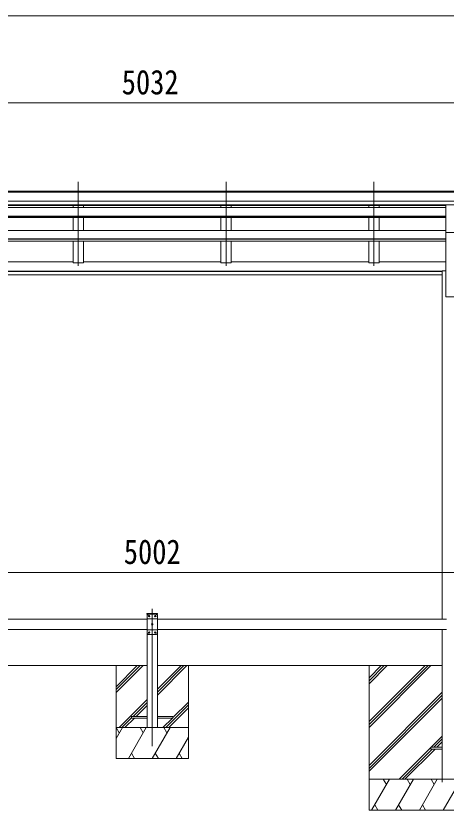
# Model space of a CAD drawing. Units: millimetres at full size. Extents: x -6988 to 7066, y -4877 to 4823.
# Drawn here: x 382 to 2466, y -2418 to 1430 of the extents above; entities that cross this region are included whole.
import ezdxf
from ezdxf.enums import TextEntityAlignment as Align

# ---------------------------------------------------------------- set-up
doc = ezdxf.new("R2010")
doc.units = ezdxf.units.MM
doc.header["$LTSCALE"] = 25
for name, color, linetype, lineweight in [('0-0_0', 7, 'Continuous', 9), ('0-1_本体', 4, 'Continuous', 9), ('0-2_部品', 7, 'Continuous', 9), ('0-4_TABLE1', 3, 'Continuous', 9), ('0-5_DIM1', 3, 'Continuous', 9), ('0-8_PARTS2', 2, 'Continuous', 9), ('0-A_寸法', 6, 'Continuous', 9), ('0-B_EXTLINE', 6, 'Continuous', 9)]:
    doc.layers.add(name, color=color, linetype=linetype, lineweight=lineweight)
doc.styles.add('ＭＳ ゴシック', font='')
doc.styles.get('ＭＳ ゴシック').set_extended_font_data('MS Gothic')

msp = doc.modelspace()

# ---------------------------------------------------------------- linework, layer by layer
at = {"layer": '0-0_0'}
for p, q in [((-362.43, -1717.54), (1017.37, -1717.54)), ((867.37, -1717.54), (867.37, -2167.54)), ((867.37, -1819.89), (969.72, -1717.54)), ((867.37, -1834.03), (983.86, -1717.54)), ((867.37, -1848.17), (998, -1717.54)), ((1067.37, -1717.54), (2447.17, -1717.54)), ((1067.37, -1860.3), (1210.13, -1717.54)), ((1067.37, -1846.16), (1195.99, -1717.54)), ((1067.37, -1832.02), (1181.85, -1717.54)), ((1217.37, -2167.54), (1217.37, -1717.54)), ((2092.37, -1717.54), (2092.37, -2417.54)), ((2092.37, -1989.04), (2363.87, -1717.54)), ((2092.37, -2003.18), (2378.01, -1717.54)), ((2092.37, -2017.32), (2392.15, -1717.54)), ((2092.37, -1776.91), (2151.74, -1717.54)), ((2092.37, -1791.05), (2165.88, -1717.54)), ((2092.37, -1805.19), (2180.02, -1717.54)), ((2092.37, -2201.17), (2447.17, -1846.37)), ((881.85, -2017.54), (1017.37, -1882.02)), ((2092.37, -2215.31), (2447.17, -1860.52)), ((2092.37, -2229.46), (2447.17, -1874.66)), ((949.99, -1963.54), (1017.37, -1896.16)), ((964.13, -1963.54), (1017.37, -1910.3)), ((1108.12, -2017.54), (1217.37, -1908.29)), ((1122.26, -2017.54), (1217.37, -1922.44)), ((1142.37, -1969.15), (1217.37, -1894.15)), ((895.99, -2017.54), (942.37, -1971.16)), ((910.13, -2017.54), (956.13, -1971.54)), ((1093.98, -2017.54), (1139.98, -1971.54)), ((867.37, -2070.65), (898.03, -2017.54)), ((867.37, -2017.54), (1217.37, -2017.54)), ((883.03, -2043.52), (868.03, -2017.54)), ((926.9, -2167.54), (1013.5, -2017.54)), ((998.5, -2043.52), (983.5, -2017.54)), ((1042.37, -2167.54), (1128.97, -2017.54)), ((1113.97, -2043.52), (1098.97, -2017.54)), ((1157.84, -2167.54), (1217.37, -2064.44)), ((2238.13, -2267.54), (2447.17, -2058.51)), ((2406.77, -2113.04), (2447.17, -2072.65)), ((2420.92, -2113.04), (2447.17, -2086.79)), ((941.9, -2141.56), (956.9, -2167.54)), ((1057.37, -2141.56), (1072.37, -2167.54)), ((1172.84, -2141.56), (1187.84, -2167.54)), ((2252.27, -2267.54), (2397.77, -2122.04)), ((2266.42, -2267.54), (2411.92, -2122.04)), ((867.37, -2167.54), (1217.37, -2167.54)), ((2892.37, -2267.54), (2092.37, -2267.54)), ((2105.07, -2417.54), (2191.67, -2267.54)), ((2176.67, -2293.52), (2161.67, -2267.54)), ((2220.54, -2417.54), (2307.14, -2267.54)), ((2292.14, -2293.52), (2277.14, -2267.54)), ((2336.01, -2417.54), (2422.61, -2267.54)), ((2407.61, -2293.52), (2392.61, -2267.54)), ((2451.48, -2417.54), (2538.08, -2267.54)), ((2092.37, -2417.54), (2892.37, -2417.54)), ((2120.07, -2391.56), (2135.07, -2417.54)), ((2235.54, -2391.56), (2250.54, -2417.54)), ((2351.01, -2391.56), (2366.01, -2417.54))]:
    msp.add_line(p, q, dxfattribs=at)
at = {"layer": '0-1_本体'}
for p, q in [((-1457.13, 581.11), (3541.87, 581.11)), ((-1457.13, 575.77), (3541.87, 575.77)), ((-1457.13, 532.24), (3541.87, 532.24)), ((-1457.13, 514.57), (3541.87, 514.57)), ((-380.13, 512.19), (2464.87, 512.19)), ((-380.13, 500.94), (2464.87, 500.94)), ((659.37, 512.13), (659.37, 500.94)), ((709.37, 512.13), (709.37, 500.94)), ((1375.37, 512.13), (1375.37, 500.94)), ((1425.37, 512.13), (1425.37, 500.94)), ((2091.37, 512.13), (2091.37, 500.94)), ((2141.37, 512.13), (2141.37, 500.94)), ((-380.13, 459.01), (2464.87, 459.01)), ((-380.13, 457.51), (2464.87, 457.51)), ((-380.13, 453.31), (2464.87, 453.31)), ((659.37, 453.31), (659.37, 389.58)), ((709.37, 453.31), (709.37, 389.58)), ((1375.37, 453.31), (1375.37, 389.58)), ((1425.37, 453.31), (1425.37, 389.58)), ((2091.37, 453.31), (2091.37, 389.58)), ((2141.37, 453.31), (2141.37, 389.58)), ((-380.12, 389.58), (2464.88, 389.58)), ((2464.87, 385.26), (2464.87, 68.47)), ((-380.13, 350.14), (2464.87, 350.14)), ((-380.13, 348.66), (2464.87, 348.66)), ((-380.13, 339.41), (2464.87, 339.41)), ((659.37, 339.41), (659.37, 232.92)), ((709.37, 339.41), (709.37, 232.92)), ((1375.37, 339.41), (1375.37, 232.92)), ((1425.37, 339.41), (1425.37, 232.92)), ((2091.37, 339.41), (2091.37, 232.92)), ((2141.37, 339.41), (2141.37, 232.92)), ((-6.63, 237.74), (659.37, 237.74)), ((659.37, 232.92), (709.37, 232.92)), ((709.37, 237.74), (1375.37, 237.74)), ((1375.37, 232.92), (1425.37, 232.92)), ((1425.37, 237.74), (2091.37, 237.74)), ((2091.37, 232.92), (2141.37, 232.92)), ((2141.37, 237.74), (2464.87, 237.74)), ((-362.63, 193.65), (2447.17, 193.65)), ((2447.17, 194.85), (2447.17, -1492.54)), ((2447.17, 194.85), (2464.87, 194.85)), ((-362.63, 192.25), (2447.17, 192.25)), ((-362.63, 174.88), (2447.17, 174.88)), ((2464.87, 68.47), (2519.87, 68.47)), ((2447.17, -1542.54), (2447.17, -2281.53))]:
    msp.add_line(p, q, dxfattribs=at)
at = {"layer": '0-2_部品'}
for p, q in [((2464.87, 514.28), (2519.87, 514.28)), ((2464.87, 380.77), (2464.87, 514.28)), ((2464.87, 380.77), (2519.87, 380.77))]:
    msp.add_line(p, q, dxfattribs=at)
at = {"layer": '0-2_部品', "color": 4}
for p, q in [((1017.37, -1963.54), (942.37, -1963.54)), ((1067.37, -1971.54), (1142.37, -1971.54)), ((2392.37, -2113.04), (2392.37, -2122.04)), ((2392.37, -2113.04), (2447.17, -2113.04)), ((2392.37, -2122.04), (2447.17, -2122.04))]:
    msp.add_line(p, q, dxfattribs=at)
for points in [[(942.37, -1963.54), (942.37, -1971.54), (1017.37, -1971.54)], [(1142.37, -1971.54), (1142.37, -1963.54), (1067.37, -1963.54)]]:
    msp.add_lwpolyline(points, dxfattribs=at)
at = {"layer": '0-4_TABLE1'}
for p, q in [((-382.63, -1492.54), (1017.37, -1492.54)), ((1017.37, -1467.54), (1067.37, -1467.54)), ((1067.37, -1492.54), (2467.37, -1492.54)), ((-382.63, -1542.54), (1017.37, -1542.54)), ((1017.37, -2017.54), (1017.37, -1542.54)), ((1067.37, -1542.54), (2467.37, -1542.54)), ((1067.37, -2017.54), (1067.37, -1542.54))]:
    msp.add_line(p, q, dxfattribs=at)
at = {"layer": '0-5_DIM1'}
for p, q in [((1017.07, -1467.54), (1017.17, -1465.49)), ((1017.07, -1467.54), (1067.67, -1467.54)), ((1022.37, -1467.54), (1017.37, -1472.54)), ((1017.37, -1562.54), (1017.37, -1472.54)), ((1017.37, -1490.24), (1067.37, -1490.24)), ((1018.17, -1464.54), (1066.56, -1464.54)), ((1022.37, -1467.54), (1062.37, -1467.54)), ((1026.11, -1477.96), (1025.27, -1477.96)), ((1028.63, -1477.12), (1029.47, -1477.12)), ((1056.11, -1477.96), (1055.27, -1477.96)), ((1058.63, -1477.12), (1059.47, -1477.12)), ((1062.37, -1467.54), (1067.37, -1472.54)), ((1067.37, -1472.54), (1067.37, -1562.54)), ((1067.67, -1467.54), (1067.56, -1465.49)), ((1041.11, -1517.96), (1040.27, -1517.96)), ((1043.63, -1517.12), (1044.47, -1517.12)), ((1017.37, -1544.84), (1067.37, -1544.84)), ((1022.37, -1567.54), (1017.37, -1562.54)), ((1062.37, -1567.54), (1022.37, -1567.54)), ((1026.11, -1557.96), (1025.27, -1557.96)), ((1028.63, -1557.12), (1029.47, -1557.12)), ((1056.11, -1557.96), (1055.27, -1557.96)), ((1058.63, -1557.12), (1059.47, -1557.12)), ((1062.37, -1567.54), (1067.37, -1562.54))]:
    msp.add_line(p, q, dxfattribs=at)
for points in [[(1025.27, -1477.96), (1025.27, -1477.12), (1026.11, -1477.12)], [(1026.95, -1476.28), (1026.95, -1475.44), (1027.79, -1475.44), (1027.79, -1476.28)], [(1027.79, -1478.8), (1027.79, -1479.64), (1026.95, -1479.64), (1026.95, -1478.8)], [(1029.47, -1477.12), (1029.47, -1477.96), (1028.63, -1477.96)], [(1055.27, -1477.96), (1055.27, -1477.12), (1056.11, -1477.12)], [(1056.95, -1476.28), (1056.95, -1475.44), (1057.79, -1475.44), (1057.79, -1476.28)], [(1057.79, -1478.8), (1057.79, -1479.64), (1056.95, -1479.64), (1056.95, -1478.8)], [(1059.47, -1477.12), (1059.47, -1477.96), (1058.63, -1477.96)], [(1040.27, -1517.96), (1040.27, -1517.12), (1041.11, -1517.12)], [(1041.95, -1516.28), (1041.95, -1515.44), (1042.79, -1515.44), (1042.79, -1516.28)], [(1042.79, -1518.8), (1042.79, -1519.64), (1041.95, -1519.64), (1041.95, -1518.8)], [(1044.47, -1517.12), (1044.47, -1517.96), (1043.63, -1517.96)], [(1025.27, -1557.96), (1025.27, -1557.12), (1026.11, -1557.12)], [(1026.95, -1556.28), (1026.95, -1555.44), (1027.79, -1555.44), (1027.79, -1556.28)], [(1027.79, -1558.8), (1027.79, -1559.64), (1026.95, -1559.64), (1026.95, -1558.8)], [(1029.47, -1557.12), (1029.47, -1557.96), (1028.63, -1557.96)], [(1055.27, -1557.96), (1055.27, -1557.12), (1056.11, -1557.12)], [(1056.95, -1556.28), (1056.95, -1555.44), (1057.79, -1555.44), (1057.79, -1556.28)], [(1057.79, -1558.8), (1057.79, -1559.64), (1056.95, -1559.64), (1056.95, -1558.8)], [(1059.47, -1557.12), (1059.47, -1557.96), (1058.63, -1557.96)]]:
    msp.add_lwpolyline(points, dxfattribs=at)
for centre in [(1027.37, -1477.54), (1057.37, -1477.54), (1042.37, -1517.54), (1027.37, -1557.54), (1057.37, -1557.54)]:
    msp.add_circle(centre, 3.5, dxfattribs=at)
for centre, radius, start, end in [((1018.17, -1465.54), 1, 90, 176.99989), ((1026.11, -1476.28), 0.84, 270, 0), ((1026.11, -1478.8), 0.84, 0, 90), ((1028.63, -1476.28), 0.84, 180, 270), ((1028.63, -1478.8), 0.84, 90, 180), ((1056.11, -1476.28), 0.84, 270, 0), ((1056.11, -1478.8), 0.84, 0, 90), ((1058.63, -1476.28), 0.84, 180, 270), ((1058.63, -1478.8), 0.84, 90, 180), ((1066.56, -1465.54), 1, 3.00006, 90), ((1041.11, -1516.28), 0.84, 270, 0), ((1041.11, -1518.8), 0.84, 0, 90), ((1043.63, -1516.28), 0.84, 180, 270), ((1043.63, -1518.8), 0.84, 90, 180), ((1026.11, -1556.28), 0.84, 270, 0), ((1026.11, -1558.8), 0.84, 0, 90), ((1028.63, -1556.28), 0.84, 180, 270), ((1028.63, -1558.8), 0.84, 90, 180), ((1056.11, -1556.28), 0.84, 270, 0), ((1056.11, -1558.8), 0.84, 0, 90), ((1058.63, -1556.28), 0.84, 180, 270), ((1058.63, -1558.8), 0.84, 90, 180)]:
    msp.add_arc(centre, radius, start, end, dxfattribs=at)
at = {"layer": '0-8_PARTS2'}
for p, q in [((684.37, 626.04), (684.37, 219.25)), ((1400.37, 626.04), (1400.37, 219.25)), ((2116.37, 626.04), (2116.37, 219.25)), ((1042.37, -2108.09), (1042.37, -1442.05))]:
    msp.add_line(p, q, dxfattribs=at)
at = {"layer": '0-A_寸法'}
for p, q in [((-1483.63, 1429.96), (5716.37, 1429.96)), ((-1483.63, 1008.92), (3548.37, 1008.92)), ((-1458.63, -1266.06), (3543.37, -1266.06))]:
    msp.add_line(p, q, dxfattribs=at)

# ---------------------------------------------------------------- texts
at = {"layer": '0-B_EXTLINE', "color": 7, "style": 'ＭＳ ゴシック', "width": 0.85}
for s, p in [('5032', (894.87, 1013.92)), ('5002', (904.87, -1261.06))]:
    msp.add_text(s, height=119.1, dxfattribs=at).set_placement(p, align=Align.BOTTOM_LEFT)

doc.saveas('drawing.dxf')
